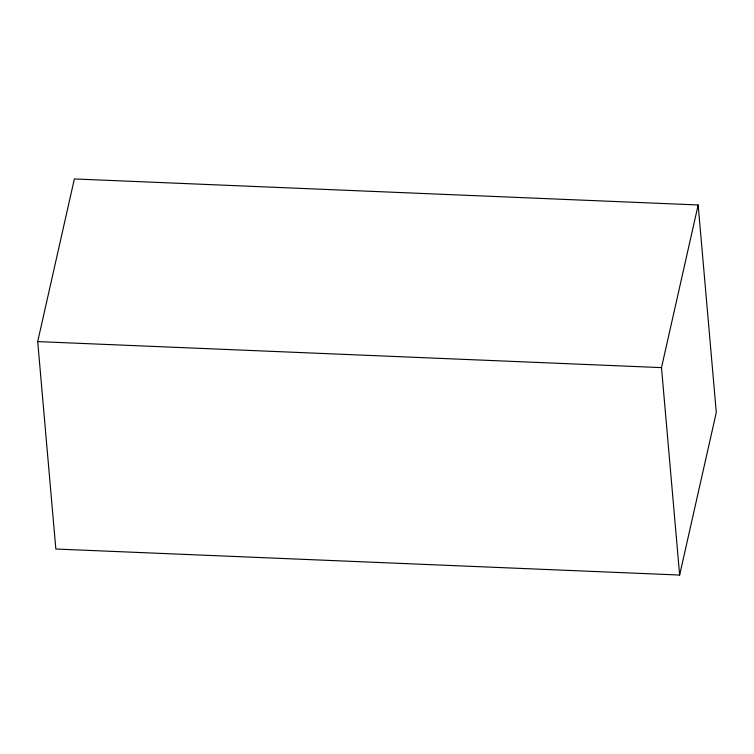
<?xml version="1.0" encoding="UTF-8"?>
<svg xmlns="http://www.w3.org/2000/svg" width="754" height="754" viewBox="0 0 754 754"><rect width="100%" height="100%" fill="white"/><g stroke="black" fill="none" stroke-linecap="round" stroke-linejoin="round"><path stroke-width="1.13" d="M37.7 341.59L74.363 178.952L698.157 204.975L716.3 412.41L679.637 575.048L55.843 549.025L37.7 341.59L661.494 367.622L698.157 204.975M661.494 367.622L679.637 575.048"/></g></svg>
